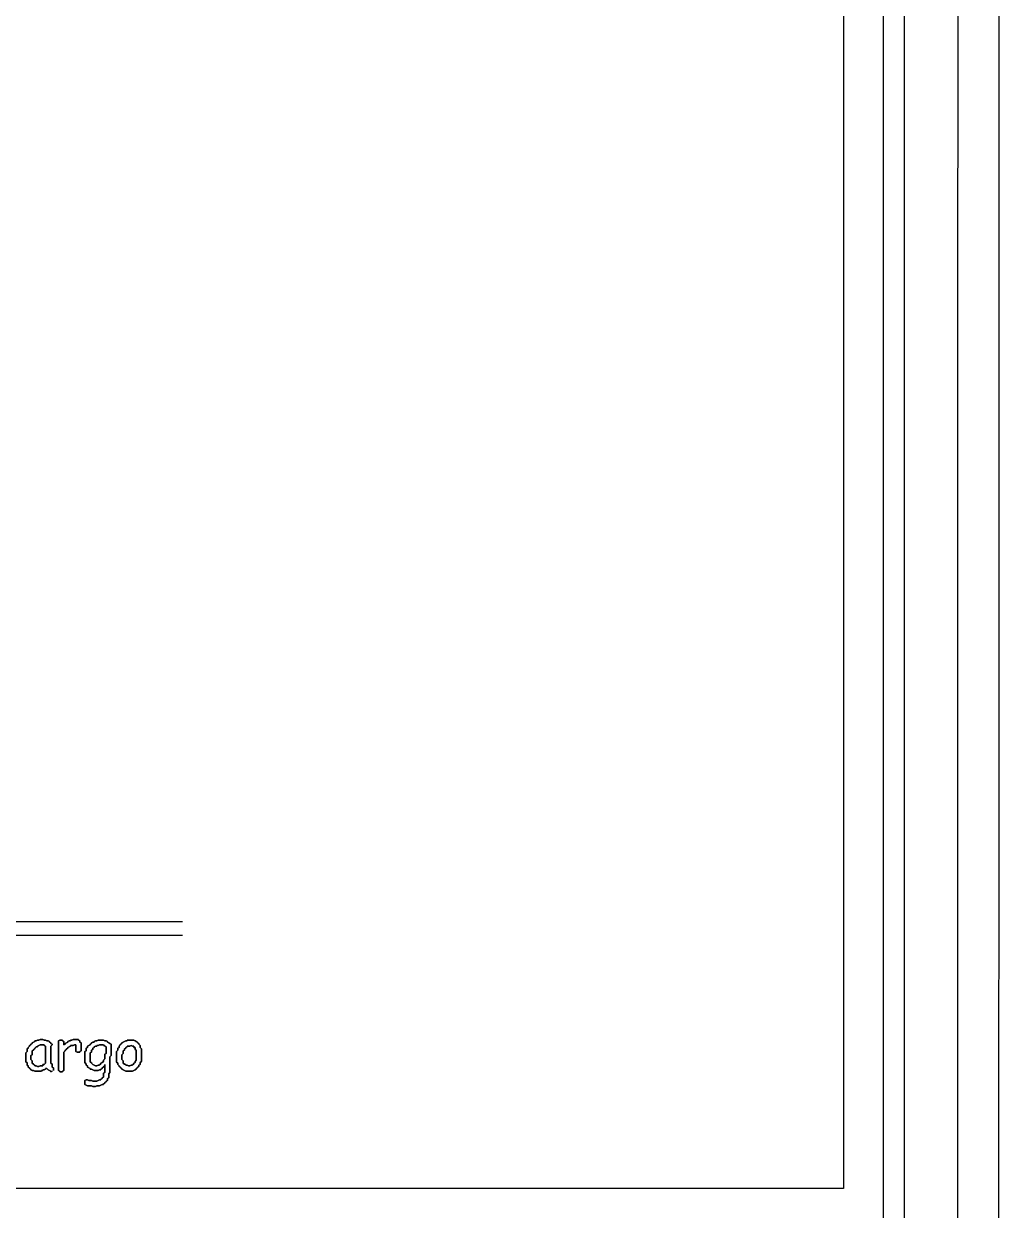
# Model space of a CAD drawing. Header units: metres. Extents: x 2.9 to 42.8, y 1.7 to 28.7.
# Drawn here: x 40.158 to 42.774, y 10.885 to 14.062 of the extents above; entities that cross this region are included whole.
import ezdxf

# ---------------------------------------------------------------- set-up
doc = ezdxf.new("R2010")
doc.units = ezdxf.units.M
doc.layers.add('NEGRO', color=7, linetype='Continuous')
doc.layers.add('VERDE', color=3, linetype='Continuous')
doc.layers.add('RGB_000_184_184', color=7, linetype='Continuous', true_color=0x00b8b8)

msp = doc.modelspace()

# ---------------------------------------------------------------- linework, layer by layer
at = {"layer": 'NEGRO', "lineweight": -3}
for points in [[(40.5836, 11.6575), (37.659, 11.6575)], [(40.5836, 11.6205), (37.659, 11.6205)], [(42.3545, 10.9432), (36.389, 10.9432)]]:
    msp.add_lwpolyline(points, dxfattribs=at)
at = {"layer": 'RGB_000_184_184', "lineweight": -3}
for points in [[(42.6614, 27.7689), (42.6649, 27.6966), (42.7743, 27.6966), (42.7673, 2.5065), (42.6579, 2.7711), (42.6649, 27.6966)], [(42.3545, 25.1248), (42.3545, 10.9432)], [(42.4603, 23.0434), (42.5168, 23.0434), (42.5168, 9.3521)], [(42.4603, 23.0434), (42.4603, 9.3521), (42.5168, 9.3521), (42.5132, 9.271)]]:
    msp.add_lwpolyline(points, dxfattribs=at)
at = {"layer": 'VERDE', "lineweight": -3}
for points in [[(40.2026, 11.3418), (40.199, 11.34), (40.2026, 11.3418)], [(40.2061, 11.3418), (40.2026, 11.3418), (40.2061, 11.3418)], [(40.2096, 11.3418), (40.2061, 11.3418), (40.2096, 11.3418)], [(40.2131, 11.34), (40.2096, 11.3418), (40.2131, 11.34)], [(40.2907, 11.3418), (40.2872, 11.34), (40.2907, 11.3418)], [(40.2943, 11.3418), (40.2907, 11.3418), (40.2943, 11.3418)], [(40.2978, 11.3418), (40.2943, 11.3418), (40.2978, 11.3418)], [(40.3013, 11.3418), (40.2978, 11.3418), (40.3013, 11.3418)], [(40.3049, 11.3418), (40.3013, 11.3418), (40.3049, 11.3418)], [(40.3049, 11.34), (40.3049, 11.3418), (40.3049, 11.34)], [(40.1673, 11.3101), (40.1637, 11.3065), (40.1673, 11.3101)], [(40.1708, 11.3189), (40.1673, 11.3171), (40.1708, 11.3189)], [(40.1673, 11.3171), (40.1673, 11.3136), (40.1673, 11.3171)], [(40.1673, 11.3136), (40.1673, 11.3118), (40.1673, 11.3136)], [(40.1673, 11.3118), (40.1673, 11.3101), (40.1673, 11.3118)], [(40.1743, 11.3242), (40.1708, 11.3206), (40.1743, 11.3242)], [(40.1708, 11.3206), (40.1708, 11.3189), (40.1708, 11.3206)], [(40.1779, 11.3277), (40.1743, 11.3259), (40.1779, 11.3277)], [(40.1743, 11.3259), (40.1743, 11.3242), (40.1743, 11.3259)], [(40.1814, 11.3312), (40.1779, 11.3295), (40.1814, 11.3312)], [(40.1779, 11.3295), (40.1779, 11.3277), (40.1779, 11.3295)], [(40.1849, 11.3348), (40.1814, 11.333), (40.1849, 11.3348)], [(40.1814, 11.333), (40.1814, 11.3312), (40.1814, 11.333)], [(40.1814, 11.3118), (40.1849, 11.3136), (40.1814, 11.3118)], [(40.1814, 11.3083), (40.1814, 11.3118), (40.1814, 11.3083)], [(40.1884, 11.3365), (40.1849, 11.3348), (40.1884, 11.3365)], [(40.1849, 11.3153), (40.1884, 11.3171), (40.1849, 11.3153)], [(40.1849, 11.3136), (40.1849, 11.3153), (40.1849, 11.3136)], [(40.192, 11.3383), (40.1884, 11.3383), (40.192, 11.3383)], [(40.1884, 11.3383), (40.1884, 11.3365), (40.1884, 11.3383)], [(40.1884, 11.3189), (40.192, 11.3224), (40.1884, 11.3189)], [(40.1884, 11.3171), (40.1884, 11.3189), (40.1884, 11.3171)], [(40.1955, 11.34), (40.192, 11.3383), (40.1955, 11.34)], [(40.192, 11.3224), (40.1955, 11.3224), (40.192, 11.3224)], [(40.199, 11.34), (40.1955, 11.34), (40.199, 11.34)], [(40.1955, 11.3242), (40.199, 11.3259), (40.1955, 11.3242)], [(40.1955, 11.3224), (40.1955, 11.3242), (40.1955, 11.3224)], [(40.199, 11.3259), (40.2026, 11.3277), (40.199, 11.3259)], [(40.2026, 11.3277), (40.2061, 11.3277), (40.2026, 11.3277)], [(40.2061, 11.3277), (40.2096, 11.3277), (40.2061, 11.3277)], [(40.2096, 11.3277), (40.2131, 11.3277), (40.2096, 11.3277)], [(40.2167, 11.34), (40.2131, 11.34), (40.2167, 11.34)], [(40.2131, 11.3277), (40.2131, 11.3259), (40.2131, 11.3277)], [(40.2131, 11.3259), (40.2167, 11.3242), (40.2131, 11.3259)], [(40.2202, 11.3383), (40.2167, 11.34), (40.2202, 11.3383)], [(40.2167, 11.3242), (40.2167, 11.3224), (40.2167, 11.3242)], [(40.2167, 11.3224), (40.2167, 11.3189), (40.2167, 11.3224)], [(40.2167, 11.3189), (40.2167, 11.3171), (40.2167, 11.3189)], [(40.2167, 11.3171), (40.2167, 11.3153), (40.2167, 11.3171)], [(40.2167, 11.3153), (40.2167, 11.3118), (40.2167, 11.3153)], [(40.2167, 11.3118), (40.2167, 11.3101), (40.2167, 11.3118)], [(40.2167, 11.3101), (40.2167, 11.3083), (40.2167, 11.3101)], [(40.2237, 11.3383), (40.2202, 11.3383), (40.2237, 11.3383)], [(40.2273, 11.3365), (40.2237, 11.3383), (40.2273, 11.3365)], [(40.2273, 11.3348), (40.2273, 11.3365), (40.2273, 11.3348)], [(40.2308, 11.333), (40.2273, 11.3348), (40.2308, 11.333)], [(40.2308, 11.3312), (40.2308, 11.333), (40.2308, 11.3312)], [(40.2343, 11.3295), (40.2308, 11.3312), (40.2343, 11.3295)], [(40.2308, 11.3242), (40.2343, 11.3277), (40.2308, 11.3242)], [(40.2308, 11.3224), (40.2308, 11.3242), (40.2308, 11.3224)], [(40.2308, 11.3189), (40.2308, 11.3224), (40.2308, 11.3189)], [(40.2308, 11.3153), (40.2308, 11.3189), (40.2308, 11.3153)], [(40.2308, 11.3136), (40.2308, 11.3153), (40.2308, 11.3136)], [(40.2308, 11.3118), (40.2308, 11.3136), (40.2308, 11.3118)], [(40.2308, 11.3101), (40.2308, 11.3118), (40.2308, 11.3101)], [(40.2308, 11.3065), (40.2308, 11.3101), (40.2308, 11.3065)], [(40.2343, 11.3277), (40.2343, 11.3295), (40.2343, 11.3277)], [(40.2555, 11.34), (40.2519, 11.3383), (40.2555, 11.34)], [(40.2519, 11.3383), (40.2519, 11.3365), (40.2519, 11.3383)], [(40.2519, 11.3365), (40.2519, 11.333), (40.2519, 11.3365)], [(40.2519, 11.333), (40.2519, 11.3312), (40.2519, 11.333)], [(40.2519, 11.3312), (40.2519, 11.3277), (40.2519, 11.3312)], [(40.2519, 11.3277), (40.2519, 11.3259), (40.2519, 11.3277)], [(40.2519, 11.3259), (40.2519, 11.3224), (40.2519, 11.3259)], [(40.2519, 11.3224), (40.2519, 11.3189), (40.2519, 11.3224)], [(40.2519, 11.3189), (40.2519, 11.3171), (40.2519, 11.3189)], [(40.2519, 11.3171), (40.2519, 11.2642), (40.2519, 11.3171)], [(40.259, 11.34), (40.2555, 11.34), (40.259, 11.34)], [(40.2625, 11.34), (40.259, 11.34), (40.2625, 11.34)], [(40.2625, 11.3383), (40.2625, 11.34), (40.2625, 11.3383)], [(40.2661, 11.3365), (40.2625, 11.3383), (40.2661, 11.3365)], [(40.2661, 11.333), (40.2661, 11.3365), (40.2661, 11.333)], [(40.2661, 11.3312), (40.2661, 11.333), (40.2661, 11.3312)], [(40.2661, 11.3277), (40.2661, 11.3312), (40.2661, 11.3277)], [(40.2696, 11.3295), (40.2661, 11.3277), (40.2696, 11.3295)], [(40.2661, 11.3083), (40.2696, 11.3118), (40.2661, 11.3083)], [(40.2731, 11.333), (40.2696, 11.3312), (40.2731, 11.333)], [(40.2696, 11.3312), (40.2696, 11.3295), (40.2696, 11.3312)], [(40.2696, 11.3136), (40.2731, 11.3153), (40.2696, 11.3136)], [(40.2696, 11.3118), (40.2696, 11.3136), (40.2696, 11.3118)], [(40.2766, 11.3348), (40.2731, 11.333), (40.2766, 11.3348)], [(40.2731, 11.3171), (40.2766, 11.3189), (40.2731, 11.3171)], [(40.2731, 11.3153), (40.2731, 11.3171), (40.2731, 11.3153)], [(40.2802, 11.3383), (40.2766, 11.3365), (40.2802, 11.3383)], [(40.2766, 11.3365), (40.2766, 11.3348), (40.2766, 11.3365)], [(40.2766, 11.3206), (40.2802, 11.3224), (40.2766, 11.3206)], [(40.2766, 11.3189), (40.2766, 11.3206), (40.2766, 11.3189)], [(40.2837, 11.3383), (40.2802, 11.3383), (40.2837, 11.3383)], [(40.2802, 11.3224), (40.2837, 11.3242), (40.2802, 11.3224)], [(40.2872, 11.34), (40.2837, 11.34), (40.2872, 11.34)], [(40.2837, 11.34), (40.2837, 11.3383), (40.2837, 11.34)], [(40.2837, 11.3242), (40.2837, 11.3259), (40.2837, 11.3242)], [(40.2837, 11.3259), (40.2872, 11.3259), (40.2837, 11.3259)], [(40.2872, 11.3259), (40.2907, 11.3259), (40.2872, 11.3259)], [(40.2907, 11.3259), (40.2943, 11.3277), (40.2907, 11.3259)], [(40.2943, 11.3277), (40.2978, 11.3277), (40.2943, 11.3277)], [(40.2978, 11.3277), (40.2978, 11.3206), (40.2978, 11.3277)], [(40.2978, 11.3206), (40.2978, 11.3171), (40.2978, 11.3206)], [(40.2978, 11.3171), (40.2978, 11.3153), (40.2978, 11.3171)], [(40.2978, 11.3153), (40.2978, 11.3136), (40.2978, 11.3153)], [(40.2978, 11.3136), (40.2978, 11.3118), (40.2978, 11.3136)], [(40.2978, 11.3118), (40.2978, 11.3101), (40.2978, 11.3118)], [(40.2978, 11.3101), (40.3013, 11.3083), (40.2978, 11.3101)], [(40.3084, 11.3383), (40.3049, 11.34), (40.3084, 11.3383)], [(40.3084, 11.3348), (40.3084, 11.3383), (40.3084, 11.3348)], [(40.3119, 11.333), (40.3084, 11.3348), (40.3119, 11.333)], [(40.3084, 11.3101), (40.3119, 11.3118), (40.3084, 11.3101)], [(40.3084, 11.3083), (40.3084, 11.3101), (40.3084, 11.3083)], [(40.3119, 11.3312), (40.3119, 11.333), (40.3119, 11.3312)], [(40.3119, 11.3277), (40.3119, 11.3312), (40.3119, 11.3277)], [(40.3119, 11.3242), (40.3119, 11.3277), (40.3119, 11.3242)], [(40.3119, 11.3224), (40.3119, 11.3242), (40.3119, 11.3224)], [(40.3119, 11.3206), (40.3119, 11.3224), (40.3119, 11.3206)], [(40.3119, 11.3171), (40.3119, 11.3206), (40.3119, 11.3171)], [(40.3119, 11.3153), (40.3119, 11.3171), (40.3119, 11.3153)], [(40.3119, 11.3118), (40.3119, 11.3153), (40.3119, 11.3118)], [(40.326, 11.3118), (40.3225, 11.3101), (40.326, 11.3118)], [(40.3225, 11.3101), (40.3225, 11.3065), (40.3225, 11.3101)], [(40.3296, 11.3206), (40.326, 11.3189), (40.3296, 11.3206)], [(40.326, 11.3189), (40.326, 11.3171), (40.326, 11.3189)], [(40.326, 11.3171), (40.326, 11.3153), (40.326, 11.3171)], [(40.326, 11.3153), (40.326, 11.3118), (40.326, 11.3153)], [(40.3331, 11.3259), (40.3296, 11.3242), (40.3331, 11.3259)], [(40.3296, 11.3242), (40.3296, 11.3206), (40.3296, 11.3242)], [(40.3366, 11.3277), (40.3331, 11.3259), (40.3366, 11.3277)], [(40.3401, 11.3312), (40.3366, 11.3295), (40.3401, 11.3312)], [(40.3366, 11.3295), (40.3366, 11.3277), (40.3366, 11.3295)], [(40.3437, 11.3348), (40.3401, 11.333), (40.3437, 11.3348)], [(40.3401, 11.333), (40.3401, 11.3312), (40.3401, 11.333)], [(40.3401, 11.3136), (40.3437, 11.3153), (40.3401, 11.3136)], [(40.3401, 11.3101), (40.3401, 11.3136), (40.3401, 11.3101)], [(40.3401, 11.3083), (40.3401, 11.3101), (40.3401, 11.3083)], [(40.3472, 11.3348), (40.3437, 11.3348), (40.3472, 11.3348)], [(40.3437, 11.3189), (40.3472, 11.3206), (40.3437, 11.3189)], [(40.3437, 11.3171), (40.3437, 11.3189), (40.3437, 11.3171)], [(40.3437, 11.3153), (40.3437, 11.3171), (40.3437, 11.3153)], [(40.3507, 11.3383), (40.3472, 11.3365), (40.3507, 11.3383)], [(40.3472, 11.3365), (40.3472, 11.3348), (40.3472, 11.3365)], [(40.3472, 11.3224), (40.3507, 11.3242), (40.3472, 11.3224)], [(40.3472, 11.3206), (40.3472, 11.3224), (40.3472, 11.3206)], [(40.3543, 11.3383), (40.3507, 11.3383), (40.3543, 11.3383)], [(40.3507, 11.3242), (40.3543, 11.3242), (40.3507, 11.3242)], [(40.3578, 11.34), (40.3543, 11.3383), (40.3578, 11.34)], [(40.3543, 11.3242), (40.3543, 11.3259), (40.3543, 11.3242)], [(40.3543, 11.3259), (40.3578, 11.3259), (40.3543, 11.3259)], [(40.3613, 11.34), (40.3578, 11.34), (40.3613, 11.34)], [(40.3578, 11.3259), (40.3613, 11.3277), (40.3578, 11.3259)], [(40.3648, 11.34), (40.3613, 11.34), (40.3648, 11.34)], [(40.3613, 11.3277), (40.3648, 11.3277), (40.3613, 11.3277)], [(40.3684, 11.34), (40.3648, 11.34), (40.3684, 11.34)], [(40.3648, 11.3277), (40.3684, 11.3277), (40.3648, 11.3277)], [(40.3719, 11.34), (40.3684, 11.34), (40.3719, 11.34)], [(40.3684, 11.3277), (40.3719, 11.3277), (40.3684, 11.3277)], [(40.3754, 11.3383), (40.3719, 11.34), (40.3754, 11.3383)], [(40.3719, 11.3277), (40.3719, 11.3259), (40.3719, 11.3277)], [(40.3719, 11.3259), (40.3754, 11.3259), (40.3719, 11.3259)], [(40.3789, 11.3383), (40.3754, 11.3383), (40.3789, 11.3383)], [(40.3754, 11.3259), (40.3754, 11.3242), (40.3754, 11.3259)], [(40.3754, 11.3242), (40.3789, 11.3224), (40.3754, 11.3242)], [(40.3825, 11.3365), (40.3789, 11.3383), (40.3825, 11.3365)], [(40.3789, 11.3224), (40.3789, 11.3206), (40.3789, 11.3224)], [(40.3789, 11.3206), (40.3789, 11.3171), (40.3789, 11.3206)], [(40.3789, 11.3171), (40.3789, 11.3136), (40.3789, 11.3171)], [(40.3789, 11.3136), (40.3789, 11.3101), (40.3789, 11.3136)], [(40.3789, 11.3101), (40.3789, 11.3083), (40.3789, 11.3101)], [(40.3825, 11.3348), (40.3825, 11.3365), (40.3825, 11.3348)], [(40.386, 11.333), (40.3825, 11.3348), (40.386, 11.333)], [(40.3895, 11.3312), (40.386, 11.333), (40.3895, 11.3312)], [(40.3931, 11.3295), (40.3895, 11.3312), (40.3931, 11.3295)], [(40.3931, 11.3277), (40.3931, 11.3295), (40.3931, 11.3277)], [(40.3931, 11.3259), (40.3931, 11.3277), (40.3931, 11.3259)], [(40.3931, 11.3224), (40.3931, 11.3259), (40.3931, 11.3224)], [(40.3931, 11.3206), (40.3931, 11.3224), (40.3931, 11.3206)], [(40.3931, 11.3189), (40.3931, 11.3206), (40.3931, 11.3189)], [(40.3931, 11.3153), (40.3931, 11.3189), (40.3931, 11.3153)], [(40.3931, 11.3136), (40.3931, 11.3153), (40.3931, 11.3136)], [(40.3931, 11.3101), (40.3931, 11.3136), (40.3931, 11.3101)], [(40.3931, 11.3083), (40.3931, 11.3101), (40.3931, 11.3083)], [(40.4107, 11.3136), (40.4072, 11.3101), (40.4107, 11.3136)], [(40.4072, 11.3101), (40.4072, 11.3083), (40.4072, 11.3101)], [(40.4142, 11.3206), (40.4107, 11.3189), (40.4142, 11.3206)], [(40.4107, 11.3189), (40.4107, 11.3153), (40.4107, 11.3189)], [(40.4107, 11.3153), (40.4107, 11.3136), (40.4107, 11.3153)], [(40.4178, 11.3277), (40.4142, 11.3259), (40.4178, 11.3277)], [(40.4142, 11.3242), (40.4142, 11.3224), (40.4142, 11.3242)], [(40.4142, 11.3224), (40.4142, 11.3206), (40.4142, 11.3224)], [(40.4213, 11.3312), (40.4178, 11.3295), (40.4213, 11.3312)], [(40.4178, 11.3295), (40.4178, 11.3277), (40.4178, 11.3295)], [(40.4248, 11.3348), (40.4213, 11.333), (40.4248, 11.3348)], [(40.4213, 11.333), (40.4213, 11.3312), (40.4213, 11.333)], [(40.4283, 11.3365), (40.4248, 11.3348), (40.4283, 11.3365)], [(40.4248, 11.3118), (40.4283, 11.3136), (40.4248, 11.3118)], [(40.4248, 11.3101), (40.4248, 11.3118), (40.4248, 11.3101)], [(40.4248, 11.3065), (40.4248, 11.3101), (40.4248, 11.3065)], [(40.4319, 11.3383), (40.4283, 11.3365), (40.4319, 11.3383)], [(40.4283, 11.3171), (40.4319, 11.3189), (40.4283, 11.3171)], [(40.4283, 11.3153), (40.4283, 11.3171), (40.4283, 11.3153)], [(40.4283, 11.3136), (40.4283, 11.3153), (40.4283, 11.3136)], [(40.4354, 11.3383), (40.4319, 11.3383), (40.4354, 11.3383)], [(40.4319, 11.3206), (40.4354, 11.3224), (40.4319, 11.3206)], [(40.4319, 11.3189), (40.4319, 11.3206), (40.4319, 11.3189)], [(40.4389, 11.34), (40.4354, 11.34), (40.4389, 11.34)], [(40.4354, 11.34), (40.4354, 11.3383), (40.4354, 11.34)], [(40.4354, 11.3224), (40.4354, 11.3242), (40.4354, 11.3224)], [(40.4354, 11.3242), (40.4389, 11.3242), (40.4354, 11.3242)], [(40.4424, 11.34), (40.4389, 11.34), (40.4424, 11.34)], [(40.4389, 11.3242), (40.4424, 11.3242), (40.4389, 11.3242)], [(40.446, 11.34), (40.4424, 11.34), (40.446, 11.34)], [(40.4424, 11.3242), (40.446, 11.3259), (40.4424, 11.3242)], [(40.4495, 11.34), (40.446, 11.34), (40.4495, 11.34)], [(40.446, 11.3259), (40.4495, 11.3242), (40.446, 11.3259)], [(40.453, 11.34), (40.4495, 11.34), (40.453, 11.34)], [(40.4495, 11.3242), (40.453, 11.3242), (40.4495, 11.3242)], [(40.4566, 11.3383), (40.453, 11.34), (40.4566, 11.3383)], [(40.453, 11.3242), (40.453, 11.3224), (40.453, 11.3242)], [(40.453, 11.3224), (40.453, 11.3206), (40.453, 11.3224)], [(40.453, 11.3206), (40.4566, 11.3206), (40.453, 11.3206)], [(40.4601, 11.3365), (40.4566, 11.3383), (40.4601, 11.3365)], [(40.4566, 11.3206), (40.4566, 11.3189), (40.4566, 11.3206)], [(40.4566, 11.3189), (40.4566, 11.3153), (40.4566, 11.3189)], [(40.4566, 11.3153), (40.4601, 11.3136), (40.4566, 11.3153)], [(40.4636, 11.3348), (40.4601, 11.3365), (40.4636, 11.3348)], [(40.4601, 11.3136), (40.4601, 11.3118), (40.4601, 11.3136)], [(40.4601, 11.3118), (40.4601, 11.3083), (40.4601, 11.3118)], [(40.4636, 11.333), (40.4636, 11.3348), (40.4636, 11.333)], [(40.4671, 11.3312), (40.4636, 11.333), (40.4671, 11.3312)], [(40.4671, 11.3295), (40.4671, 11.3312), (40.4671, 11.3295)], [(40.4707, 11.3259), (40.4671, 11.3295), (40.4707, 11.3259)], [(40.4707, 11.3242), (40.4707, 11.3259), (40.4707, 11.3242)], [(40.4707, 11.3224), (40.4707, 11.3242), (40.4707, 11.3224)], [(40.4707, 11.3206), (40.4707, 11.3224), (40.4707, 11.3206)], [(40.4742, 11.3171), (40.4707, 11.3206), (40.4742, 11.3171)], [(40.4742, 11.3153), (40.4742, 11.3171), (40.4742, 11.3153)], [(40.4742, 11.3118), (40.4742, 11.3153), (40.4742, 11.3118)], [(40.4742, 11.3101), (40.4742, 11.3118), (40.4742, 11.3101)], [(40.4742, 11.3065), (40.4742, 11.3101), (40.4742, 11.3065)], [(40.1637, 11.3065), (40.1637, 11.3048), (40.1637, 11.3065)], [(40.1637, 11.3048), (40.1637, 11.3012), (40.1637, 11.3048)], [(40.1637, 11.3012), (40.1637, 11.2995), (40.1637, 11.3012)], [(40.1637, 11.2995), (40.1637, 11.2959), (40.1637, 11.2995)], [(40.1637, 11.2959), (40.1637, 11.2942), (40.1637, 11.2959)], [(40.1637, 11.2942), (40.1637, 11.2907), (40.1637, 11.2942)], [(40.1637, 11.2907), (40.1637, 11.2889), (40.1637, 11.2907)], [(40.1637, 11.2889), (40.1637, 11.2854), (40.1637, 11.2889)], [(40.1637, 11.2854), (40.1637, 11.2818), (40.1637, 11.2854)], [(40.1637, 11.2818), (40.1673, 11.2801), (40.1637, 11.2818)], [(40.1673, 11.2801), (40.1673, 11.2765), (40.1673, 11.2801)], [(40.1779, 11.2995), (40.1814, 11.3012), (40.1779, 11.2995)], [(40.1779, 11.2959), (40.1779, 11.2995), (40.1779, 11.2959)], [(40.1779, 11.2924), (40.1779, 11.2959), (40.1779, 11.2924)], [(40.1779, 11.2889), (40.1779, 11.2924), (40.1779, 11.2889)], [(40.1814, 11.2854), (40.1779, 11.2889), (40.1814, 11.2854)], [(40.1814, 11.3065), (40.1814, 11.3083), (40.1814, 11.3065)], [(40.1814, 11.3048), (40.1814, 11.3065), (40.1814, 11.3048)], [(40.1814, 11.3012), (40.1814, 11.3048), (40.1814, 11.3012)], [(40.1814, 11.2836), (40.1814, 11.2854), (40.1814, 11.2836)], [(40.1814, 11.2818), (40.1814, 11.2836), (40.1814, 11.2818)], [(40.1814, 11.2783), (40.1814, 11.2818), (40.1814, 11.2783)], [(40.1849, 11.2765), (40.1814, 11.2783), (40.1849, 11.2765)], [(40.2167, 11.2783), (40.2131, 11.2748), (40.2167, 11.2783)], [(40.2167, 11.3083), (40.2167, 11.3065), (40.2167, 11.3083)], [(40.2167, 11.3065), (40.2167, 11.3048), (40.2167, 11.3065)], [(40.2167, 11.3048), (40.2167, 11.303), (40.2167, 11.3048)], [(40.2167, 11.303), (40.2167, 11.2995), (40.2167, 11.303)], [(40.2167, 11.2995), (40.2167, 11.2977), (40.2167, 11.2995)], [(40.2167, 11.2977), (40.2167, 11.2942), (40.2167, 11.2977)], [(40.2167, 11.2942), (40.2167, 11.2924), (40.2167, 11.2942)], [(40.2167, 11.2924), (40.2167, 11.2889), (40.2167, 11.2924)], [(40.2167, 11.2889), (40.2167, 11.2854), (40.2167, 11.2889)], [(40.2167, 11.2854), (40.2167, 11.2818), (40.2167, 11.2854)], [(40.2167, 11.2818), (40.2167, 11.2783), (40.2167, 11.2818)], [(40.2308, 11.3048), (40.2308, 11.3065), (40.2308, 11.3048)], [(40.2308, 11.3012), (40.2308, 11.3048), (40.2308, 11.3012)], [(40.2308, 11.2977), (40.2308, 11.3012), (40.2308, 11.2977)], [(40.2308, 11.2942), (40.2308, 11.2977), (40.2308, 11.2942)], [(40.2308, 11.2907), (40.2308, 11.2942), (40.2308, 11.2907)], [(40.2308, 11.2871), (40.2308, 11.2907), (40.2308, 11.2871)], [(40.2308, 11.2854), (40.2308, 11.2871), (40.2308, 11.2854)], [(40.2308, 11.2836), (40.2308, 11.2854), (40.2308, 11.2836)], [(40.2308, 11.2818), (40.2308, 11.2836), (40.2308, 11.2818)], [(40.2308, 11.2801), (40.2308, 11.2818), (40.2308, 11.2801)], [(40.2308, 11.2783), (40.2308, 11.2801), (40.2308, 11.2783)], [(40.2343, 11.2765), (40.2308, 11.2783), (40.2343, 11.2765)], [(40.2661, 11.3065), (40.2661, 11.3083), (40.2661, 11.3065)], [(40.2661, 11.2642), (40.2661, 11.3065), (40.2661, 11.2642)], [(40.3013, 11.3083), (40.3049, 11.3083), (40.3013, 11.3083)], [(40.3049, 11.3083), (40.3084, 11.3083), (40.3049, 11.3083)], [(40.3225, 11.3065), (40.3225, 11.3048), (40.3225, 11.3065)], [(40.3225, 11.3048), (40.3225, 11.3012), (40.3225, 11.3048)], [(40.3225, 11.3012), (40.3225, 11.2995), (40.3225, 11.3012)], [(40.3225, 11.2995), (40.3225, 11.2959), (40.3225, 11.2995)], [(40.3225, 11.2959), (40.3225, 11.2924), (40.3225, 11.2959)], [(40.3225, 11.2924), (40.3225, 11.2907), (40.3225, 11.2924)], [(40.3225, 11.2907), (40.3225, 11.2871), (40.3225, 11.2907)], [(40.3225, 11.2871), (40.3225, 11.2854), (40.3225, 11.2871)], [(40.3225, 11.2854), (40.3225, 11.2818), (40.3225, 11.2854)], [(40.3225, 11.2818), (40.3225, 11.2801), (40.3225, 11.2818)], [(40.3225, 11.2801), (40.326, 11.2765), (40.3225, 11.2801)], [(40.3366, 11.3065), (40.3401, 11.3083), (40.3366, 11.3065)], [(40.3366, 11.303), (40.3366, 11.3065), (40.3366, 11.303)], [(40.3366, 11.3012), (40.3366, 11.303), (40.3366, 11.3012)], [(40.3366, 11.2977), (40.3366, 11.3012), (40.3366, 11.2977)], [(40.3366, 11.2942), (40.3366, 11.2977), (40.3366, 11.2942)], [(40.3366, 11.2907), (40.3366, 11.2942), (40.3366, 11.2907)], [(40.3366, 11.2871), (40.3366, 11.2907), (40.3366, 11.2871)], [(40.3366, 11.2854), (40.3366, 11.2871), (40.3366, 11.2854)], [(40.3366, 11.2818), (40.3366, 11.2854), (40.3366, 11.2818)], [(40.3401, 11.2801), (40.3366, 11.2818), (40.3401, 11.2801)], [(40.3401, 11.2783), (40.3401, 11.2801), (40.3401, 11.2783)], [(40.3437, 11.2748), (40.3401, 11.2783), (40.3437, 11.2748)], [(40.3684, 11.2801), (40.3648, 11.2783), (40.3684, 11.2801)], [(40.3648, 11.2783), (40.3648, 11.2765), (40.3648, 11.2783)], [(40.3719, 11.2836), (40.3684, 11.2801), (40.3719, 11.2836)], [(40.3754, 11.2907), (40.3719, 11.2871), (40.3754, 11.2907)], [(40.3719, 11.2871), (40.3719, 11.2854), (40.3719, 11.2871)], [(40.3719, 11.2854), (40.3719, 11.2836), (40.3719, 11.2854)], [(40.3789, 11.3048), (40.3754, 11.303), (40.3789, 11.3048)], [(40.3754, 11.303), (40.3754, 11.3012), (40.3754, 11.303)], [(40.3754, 11.3012), (40.3754, 11.2977), (40.3754, 11.3012)], [(40.3754, 11.2977), (40.3754, 11.2959), (40.3754, 11.2977)], [(40.3754, 11.2959), (40.3754, 11.2924), (40.3754, 11.2959)], [(40.3754, 11.2924), (40.3754, 11.2907), (40.3754, 11.2924)], [(40.3789, 11.3083), (40.3789, 11.3048), (40.3789, 11.3083)], [(40.3895, 11.2959), (40.3931, 11.2995), (40.3895, 11.2959)], [(40.3895, 11.2942), (40.3895, 11.2959), (40.3895, 11.2942)], [(40.3895, 11.2677), (40.3895, 11.2942), (40.3895, 11.2677)], [(40.3931, 11.3048), (40.3931, 11.3083), (40.3931, 11.3048)], [(40.3931, 11.3012), (40.3931, 11.3048), (40.3931, 11.3012)], [(40.3931, 11.2995), (40.3931, 11.3012), (40.3931, 11.2995)], [(40.4072, 11.3083), (40.4072, 11.3048), (40.4072, 11.3083)], [(40.4072, 11.3048), (40.4072, 11.303), (40.4072, 11.3048)], [(40.4072, 11.303), (40.4072, 11.2995), (40.4072, 11.303)], [(40.4072, 11.2995), (40.4072, 11.2977), (40.4072, 11.2995)], [(40.4072, 11.2977), (40.4072, 11.2942), (40.4072, 11.2977)], [(40.4072, 11.2942), (40.4072, 11.2924), (40.4072, 11.2942)], [(40.4072, 11.2924), (40.4072, 11.2889), (40.4072, 11.2924)], [(40.4072, 11.2889), (40.4072, 11.2871), (40.4072, 11.2889)], [(40.4072, 11.2871), (40.4072, 11.2836), (40.4072, 11.2871)], [(40.4072, 11.2836), (40.4072, 11.2818), (40.4072, 11.2836)], [(40.4072, 11.2818), (40.4107, 11.2783), (40.4072, 11.2818)], [(40.4107, 11.2783), (40.4107, 11.2765), (40.4107, 11.2783)], [(40.4213, 11.3012), (40.4248, 11.3048), (40.4213, 11.3012)], [(40.4213, 11.2995), (40.4213, 11.3012), (40.4213, 11.2995)], [(40.4213, 11.2959), (40.4213, 11.2995), (40.4213, 11.2959)], [(40.4213, 11.2942), (40.4213, 11.2959), (40.4213, 11.2942)], [(40.4213, 11.2907), (40.4213, 11.2942), (40.4213, 11.2907)], [(40.4213, 11.2889), (40.4213, 11.2907), (40.4213, 11.2889)], [(40.4248, 11.2854), (40.4213, 11.2889), (40.4248, 11.2854)], [(40.4248, 11.3048), (40.4248, 11.3065), (40.4248, 11.3048)], [(40.4248, 11.2836), (40.4248, 11.2854), (40.4248, 11.2836)], [(40.4248, 11.2818), (40.4248, 11.2836), (40.4248, 11.2818)], [(40.4248, 11.2783), (40.4248, 11.2818), (40.4248, 11.2783)], [(40.4283, 11.2765), (40.4248, 11.2783), (40.4283, 11.2765)], [(40.4566, 11.2801), (40.453, 11.2783), (40.4566, 11.2801)], [(40.453, 11.2783), (40.453, 11.2765), (40.453, 11.2783)], [(40.4601, 11.2871), (40.4566, 11.2836), (40.4601, 11.2871)], [(40.4566, 11.2836), (40.4566, 11.2818), (40.4566, 11.2836)], [(40.4566, 11.2818), (40.4566, 11.2801), (40.4566, 11.2818)], [(40.4601, 11.3083), (40.4601, 11.3048), (40.4601, 11.3083)], [(40.4601, 11.3048), (40.4601, 11.303), (40.4601, 11.3048)], [(40.4601, 11.303), (40.4601, 11.2995), (40.4601, 11.303)], [(40.4601, 11.2995), (40.4601, 11.2959), (40.4601, 11.2995)], [(40.4601, 11.2959), (40.4601, 11.2942), (40.4601, 11.2959)], [(40.4601, 11.2942), (40.4601, 11.2924), (40.4601, 11.2942)], [(40.4601, 11.2924), (40.4601, 11.2889), (40.4601, 11.2924)], [(40.4601, 11.2889), (40.4601, 11.2871), (40.4601, 11.2889)], [(40.4707, 11.2801), (40.4742, 11.2836), (40.4707, 11.2801)], [(40.4707, 11.2783), (40.4707, 11.2801), (40.4707, 11.2783)], [(40.4707, 11.2748), (40.4707, 11.2783), (40.4707, 11.2748)], [(40.4742, 11.303), (40.4742, 11.3065), (40.4742, 11.303)], [(40.4742, 11.3012), (40.4742, 11.303), (40.4742, 11.3012)], [(40.4742, 11.2995), (40.4742, 11.3012), (40.4742, 11.2995)], [(40.4742, 11.2959), (40.4742, 11.2995), (40.4742, 11.2959)], [(40.4742, 11.2942), (40.4742, 11.2959), (40.4742, 11.2942)], [(40.4742, 11.2907), (40.4742, 11.2942), (40.4742, 11.2907)], [(40.4742, 11.2871), (40.4742, 11.2907), (40.4742, 11.2871)], [(40.4742, 11.2854), (40.4742, 11.2871), (40.4742, 11.2854)], [(40.4742, 11.2836), (40.4742, 11.2854), (40.4742, 11.2836)], [(40.1673, 11.2765), (40.1673, 11.2748), (40.1673, 11.2765)], [(40.1673, 11.2748), (40.1673, 11.273), (40.1673, 11.2748)], [(40.1673, 11.273), (40.1708, 11.2712), (40.1673, 11.273)], [(40.1708, 11.2712), (40.1708, 11.2695), (40.1708, 11.2712)], [(40.1708, 11.2695), (40.1708, 11.2677), (40.1708, 11.2695)], [(40.1708, 11.2677), (40.1743, 11.266), (40.1708, 11.2677)], [(40.1743, 11.266), (40.1743, 11.2642), (40.1743, 11.266)], [(40.1743, 11.2642), (40.1779, 11.2624), (40.1743, 11.2642)], [(40.1779, 11.2624), (40.1779, 11.2607), (40.1779, 11.2624)], [(40.1779, 11.2607), (40.1814, 11.2589), (40.1779, 11.2607)], [(40.1814, 11.2589), (40.1849, 11.2589), (40.1814, 11.2589)], [(40.1849, 11.2748), (40.1849, 11.2765), (40.1849, 11.2748)], [(40.1884, 11.273), (40.1849, 11.2748), (40.1884, 11.273)], [(40.1849, 11.2589), (40.1884, 11.2571), (40.1849, 11.2589)], [(40.1884, 11.2712), (40.1884, 11.273), (40.1884, 11.2712)], [(40.192, 11.2712), (40.1884, 11.2712), (40.192, 11.2712)], [(40.1884, 11.2571), (40.192, 11.2571), (40.1884, 11.2571)], [(40.1955, 11.2695), (40.192, 11.2712), (40.1955, 11.2695)], [(40.192, 11.2571), (40.1955, 11.2571), (40.192, 11.2571)], [(40.199, 11.2695), (40.1955, 11.2695), (40.199, 11.2695)], [(40.1955, 11.2571), (40.199, 11.2571), (40.1955, 11.2571)], [(40.2026, 11.2712), (40.199, 11.2695), (40.2026, 11.2712)], [(40.199, 11.2571), (40.2026, 11.2571), (40.199, 11.2571)], [(40.2061, 11.2712), (40.2026, 11.2712), (40.2061, 11.2712)], [(40.2026, 11.2571), (40.2061, 11.2571), (40.2026, 11.2571)], [(40.2096, 11.2712), (40.2061, 11.2712), (40.2096, 11.2712)], [(40.2061, 11.2571), (40.2061, 11.2589), (40.2061, 11.2571)], [(40.2061, 11.2589), (40.2096, 11.2589), (40.2061, 11.2589)], [(40.2131, 11.2748), (40.2096, 11.2748), (40.2131, 11.2748)], [(40.2096, 11.2748), (40.2096, 11.273), (40.2096, 11.2748)], [(40.2096, 11.273), (40.2096, 11.2712), (40.2096, 11.273)], [(40.2096, 11.2589), (40.2096, 11.2607), (40.2096, 11.2589)], [(40.2096, 11.2607), (40.2131, 11.2607), (40.2096, 11.2607)], [(40.2131, 11.2607), (40.2167, 11.2624), (40.2131, 11.2607)], [(40.2167, 11.2624), (40.2167, 11.2642), (40.2167, 11.2624)], [(40.2167, 11.2642), (40.2202, 11.2642), (40.2167, 11.2642)], [(40.2202, 11.2642), (40.2237, 11.2607), (40.2202, 11.2642)], [(40.2237, 11.2607), (40.2273, 11.2589), (40.2237, 11.2607)], [(40.2273, 11.2589), (40.2308, 11.2571), (40.2273, 11.2589)], [(40.2308, 11.2554), (40.2343, 11.2571), (40.2308, 11.2554)], [(40.2308, 11.2571), (40.2308, 11.2554), (40.2308, 11.2571)], [(40.2343, 11.273), (40.2343, 11.2765), (40.2343, 11.273)], [(40.2343, 11.2695), (40.2343, 11.273), (40.2343, 11.2695)], [(40.2343, 11.2677), (40.2343, 11.2695), (40.2343, 11.2677)], [(40.2378, 11.266), (40.2343, 11.2677), (40.2378, 11.266)], [(40.2378, 11.2642), (40.2378, 11.266), (40.2378, 11.2642)], [(40.2378, 11.2624), (40.2378, 11.2642), (40.2378, 11.2624)], [(40.2378, 11.2607), (40.2378, 11.2624), (40.2378, 11.2607)], [(40.2378, 11.2589), (40.2378, 11.2607), (40.2378, 11.2589)], [(40.2519, 11.2642), (40.2519, 11.2607), (40.2519, 11.2642)], [(40.2519, 11.2607), (40.2519, 11.2589), (40.2519, 11.2607)], [(40.2519, 11.2589), (40.2555, 11.2571), (40.2519, 11.2589)], [(40.2555, 11.2571), (40.2555, 11.2554), (40.2555, 11.2571)], [(40.2555, 11.2554), (40.259, 11.2554), (40.2555, 11.2554)], [(40.259, 11.2554), (40.2625, 11.2554), (40.259, 11.2554)], [(40.2625, 11.2571), (40.2661, 11.2589), (40.2625, 11.2571)], [(40.2625, 11.2554), (40.2625, 11.2571), (40.2625, 11.2554)], [(40.2661, 11.2607), (40.2661, 11.2642), (40.2661, 11.2607)], [(40.2661, 11.2589), (40.2661, 11.2607), (40.2661, 11.2589)], [(40.326, 11.2765), (40.326, 11.2748), (40.326, 11.2765)], [(40.326, 11.2748), (40.326, 11.273), (40.326, 11.2748)], [(40.326, 11.273), (40.3296, 11.2712), (40.326, 11.273)], [(40.3296, 11.2712), (40.3296, 11.2677), (40.3296, 11.2712)], [(40.3296, 11.2677), (40.3331, 11.266), (40.3296, 11.2677)], [(40.3331, 11.266), (40.3366, 11.2642), (40.3331, 11.266)], [(40.3366, 11.2642), (40.3366, 11.2624), (40.3366, 11.2642)], [(40.3366, 11.2624), (40.3401, 11.2624), (40.3366, 11.2624)], [(40.3401, 11.2624), (40.3437, 11.2607), (40.3401, 11.2624)], [(40.3472, 11.273), (40.3437, 11.2748), (40.3472, 11.273)], [(40.3437, 11.2607), (40.3472, 11.2589), (40.3437, 11.2607)], [(40.3507, 11.2712), (40.3472, 11.273), (40.3507, 11.2712)], [(40.3472, 11.2589), (40.3507, 11.2589), (40.3472, 11.2589)], [(40.3543, 11.2712), (40.3507, 11.2712), (40.3543, 11.2712)], [(40.3507, 11.2589), (40.3543, 11.2589), (40.3507, 11.2589)], [(40.3578, 11.273), (40.3543, 11.2712), (40.3578, 11.273)], [(40.3543, 11.2589), (40.3578, 11.2589), (40.3543, 11.2589)], [(40.3613, 11.273), (40.3578, 11.273), (40.3613, 11.273)], [(40.3578, 11.2589), (40.3613, 11.2607), (40.3578, 11.2589)], [(40.3648, 11.2765), (40.3613, 11.2748), (40.3648, 11.2765)], [(40.3613, 11.2748), (40.3613, 11.273), (40.3613, 11.2748)], [(40.3613, 11.2607), (40.3648, 11.2607), (40.3613, 11.2607)], [(40.3648, 11.2624), (40.3684, 11.2642), (40.3648, 11.2624)], [(40.3648, 11.2607), (40.3648, 11.2624), (40.3648, 11.2607)], [(40.3684, 11.266), (40.3719, 11.2677), (40.3684, 11.266)], [(40.3684, 11.2642), (40.3684, 11.266), (40.3684, 11.2642)], [(40.3719, 11.2695), (40.3754, 11.2712), (40.3719, 11.2695)], [(40.3719, 11.2677), (40.3719, 11.2695), (40.3719, 11.2677)], [(40.3754, 11.2536), (40.3719, 11.2518), (40.3754, 11.2536)], [(40.3719, 11.2518), (40.3719, 11.2501), (40.3719, 11.2518)], [(40.3719, 11.2501), (40.3719, 11.2466), (40.3719, 11.2501)], [(40.3719, 11.2466), (40.3719, 11.2448), (40.3719, 11.2466)], [(40.3754, 11.2712), (40.3754, 11.2677), (40.3754, 11.2712)], [(40.3754, 11.2677), (40.3754, 11.2642), (40.3754, 11.2677)], [(40.3754, 11.2642), (40.3754, 11.2624), (40.3754, 11.2642)], [(40.3754, 11.2624), (40.3754, 11.2589), (40.3754, 11.2624)], [(40.3754, 11.2589), (40.3754, 11.2571), (40.3754, 11.2589)], [(40.3754, 11.2571), (40.3754, 11.2536), (40.3754, 11.2571)], [(40.386, 11.2501), (40.3895, 11.2536), (40.386, 11.2501)], [(40.386, 11.2483), (40.386, 11.2501), (40.386, 11.2483)], [(40.386, 11.2466), (40.386, 11.2483), (40.386, 11.2466)], [(40.386, 11.243), (40.386, 11.2466), (40.386, 11.243)], [(40.3895, 11.2642), (40.3895, 11.2677), (40.3895, 11.2642)], [(40.3895, 11.2624), (40.3895, 11.2642), (40.3895, 11.2624)], [(40.3895, 11.2589), (40.3895, 11.2624), (40.3895, 11.2589)], [(40.3895, 11.2554), (40.3895, 11.2589), (40.3895, 11.2554)], [(40.3895, 11.2536), (40.3895, 11.2554), (40.3895, 11.2536)], [(40.4107, 11.2765), (40.4107, 11.2748), (40.4107, 11.2765)], [(40.4107, 11.2748), (40.4142, 11.2712), (40.4107, 11.2748)], [(40.4142, 11.2712), (40.4142, 11.2695), (40.4142, 11.2712)], [(40.4142, 11.2695), (40.4178, 11.2677), (40.4142, 11.2695)], [(40.4178, 11.2677), (40.4178, 11.266), (40.4178, 11.2677)], [(40.4178, 11.266), (40.4213, 11.2642), (40.4178, 11.266)], [(40.4213, 11.2642), (40.4213, 11.2624), (40.4213, 11.2642)], [(40.4213, 11.2624), (40.4248, 11.2607), (40.4213, 11.2624)], [(40.4248, 11.2607), (40.4283, 11.2589), (40.4248, 11.2607)], [(40.4319, 11.2748), (40.4283, 11.2765), (40.4319, 11.2748)], [(40.4283, 11.2589), (40.4319, 11.2571), (40.4283, 11.2589)], [(40.4319, 11.273), (40.4319, 11.2748), (40.4319, 11.273)], [(40.4354, 11.273), (40.4319, 11.273), (40.4354, 11.273)], [(40.4319, 11.2571), (40.4354, 11.2571), (40.4319, 11.2571)], [(40.4389, 11.2712), (40.4354, 11.273), (40.4389, 11.2712)], [(40.4354, 11.2571), (40.4389, 11.2571), (40.4354, 11.2571)], [(40.4424, 11.2712), (40.4389, 11.2712), (40.4424, 11.2712)], [(40.4389, 11.2571), (40.4424, 11.2571), (40.4389, 11.2571)], [(40.446, 11.273), (40.4424, 11.2712), (40.446, 11.273)], [(40.4424, 11.2571), (40.446, 11.2571), (40.4424, 11.2571)], [(40.4495, 11.273), (40.446, 11.273), (40.4495, 11.273)], [(40.446, 11.2571), (40.4495, 11.2571), (40.446, 11.2571)], [(40.453, 11.2765), (40.4495, 11.2748), (40.453, 11.2765)], [(40.4495, 11.2748), (40.4495, 11.273), (40.4495, 11.2748)], [(40.4495, 11.2571), (40.453, 11.2589), (40.4495, 11.2571)], [(40.453, 11.2589), (40.4566, 11.2607), (40.453, 11.2589)], [(40.4566, 11.2607), (40.4601, 11.2624), (40.4566, 11.2607)], [(40.4601, 11.2642), (40.4636, 11.266), (40.4601, 11.2642)], [(40.4601, 11.2624), (40.4601, 11.2642), (40.4601, 11.2624)], [(40.4636, 11.2677), (40.4671, 11.2695), (40.4636, 11.2677)], [(40.4636, 11.266), (40.4636, 11.2677), (40.4636, 11.266)], [(40.4671, 11.273), (40.4707, 11.2748), (40.4671, 11.273)], [(40.4671, 11.2712), (40.4671, 11.273), (40.4671, 11.2712)], [(40.4671, 11.2695), (40.4671, 11.2712), (40.4671, 11.2695)], [(40.326, 11.2342), (40.3225, 11.2324), (40.326, 11.2342)], [(40.3225, 11.2324), (40.3225, 11.2289), (40.3225, 11.2324)], [(40.3225, 11.2289), (40.3225, 11.2272), (40.3225, 11.2289)], [(40.3225, 11.2272), (40.3225, 11.2254), (40.3225, 11.2272)], [(40.3225, 11.2254), (40.3225, 11.2236), (40.3225, 11.2254)], [(40.3225, 11.2236), (40.3225, 11.2219), (40.3225, 11.2236)], [(40.3225, 11.2219), (40.326, 11.2201), (40.3225, 11.2219)], [(40.3296, 11.2342), (40.326, 11.2342), (40.3296, 11.2342)], [(40.326, 11.2201), (40.3296, 11.2183), (40.326, 11.2201)], [(40.3331, 11.2324), (40.3296, 11.2342), (40.3331, 11.2324)], [(40.3296, 11.2183), (40.3331, 11.2183), (40.3296, 11.2183)], [(40.3366, 11.2324), (40.3331, 11.2324), (40.3366, 11.2324)], [(40.3331, 11.2183), (40.3366, 11.2183), (40.3331, 11.2183)], [(40.3401, 11.2324), (40.3366, 11.2324), (40.3401, 11.2324)], [(40.3366, 11.2183), (40.3401, 11.2183), (40.3366, 11.2183)], [(40.3437, 11.2307), (40.3401, 11.2324), (40.3437, 11.2307)], [(40.3401, 11.2183), (40.3437, 11.2166), (40.3401, 11.2183)], [(40.3472, 11.2307), (40.3437, 11.2307), (40.3472, 11.2307)], [(40.3437, 11.2166), (40.3472, 11.2166), (40.3437, 11.2166)], [(40.3507, 11.2307), (40.3472, 11.2307), (40.3507, 11.2307)], [(40.3472, 11.2166), (40.3507, 11.2166), (40.3472, 11.2166)], [(40.3543, 11.2307), (40.3507, 11.2307), (40.3543, 11.2307)], [(40.3507, 11.2166), (40.3543, 11.2183), (40.3507, 11.2166)], [(40.3578, 11.2324), (40.3543, 11.2307), (40.3578, 11.2324)], [(40.3543, 11.2183), (40.3578, 11.2183), (40.3543, 11.2183)], [(40.3613, 11.2342), (40.3578, 11.2324), (40.3613, 11.2342)], [(40.3578, 11.2183), (40.3613, 11.2183), (40.3578, 11.2183)], [(40.3648, 11.2342), (40.3613, 11.2342), (40.3648, 11.2342)], [(40.3613, 11.2183), (40.3648, 11.2201), (40.3613, 11.2183)], [(40.3684, 11.2377), (40.3648, 11.236), (40.3684, 11.2377)], [(40.3648, 11.236), (40.3648, 11.2342), (40.3648, 11.236)], [(40.3648, 11.2201), (40.3684, 11.2219), (40.3648, 11.2201)], [(40.3719, 11.2413), (40.3684, 11.2395), (40.3719, 11.2413)], [(40.3684, 11.2395), (40.3684, 11.2377), (40.3684, 11.2395)], [(40.3684, 11.2219), (40.3719, 11.2219), (40.3684, 11.2219)], [(40.3719, 11.2448), (40.3719, 11.2413), (40.3719, 11.2448)], [(40.3719, 11.2236), (40.3754, 11.2254), (40.3719, 11.2236)], [(40.3719, 11.2219), (40.3719, 11.2236), (40.3719, 11.2219)], [(40.3754, 11.2272), (40.3789, 11.2289), (40.3754, 11.2272)], [(40.3754, 11.2254), (40.3754, 11.2272), (40.3754, 11.2254)], [(40.3789, 11.2307), (40.3825, 11.2324), (40.3789, 11.2307)], [(40.3789, 11.2289), (40.3789, 11.2307), (40.3789, 11.2289)], [(40.3825, 11.2377), (40.386, 11.2395), (40.3825, 11.2377)], [(40.3825, 11.2342), (40.3825, 11.2377), (40.3825, 11.2342)], [(40.3825, 11.2324), (40.3825, 11.2342), (40.3825, 11.2324)], [(40.386, 11.2395), (40.386, 11.243), (40.386, 11.2395)]]:
    msp.add_lwpolyline(points, dxfattribs=at)
msp.add_lwpolyline([(40.3754, 11.2712), (40.3754, 11.2748), (40.3754, 11.2712), (40.3754, 11.2748)], close=True, dxfattribs=at)

doc.saveas('drawing.dxf')
